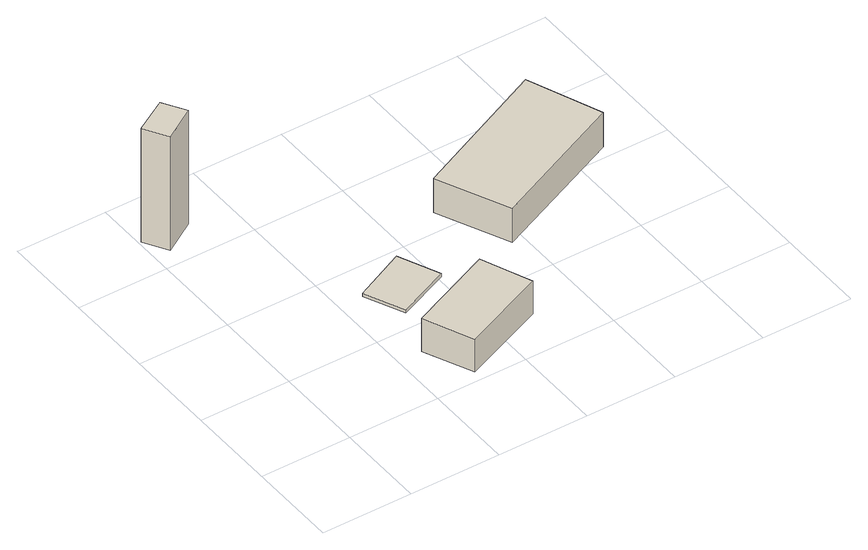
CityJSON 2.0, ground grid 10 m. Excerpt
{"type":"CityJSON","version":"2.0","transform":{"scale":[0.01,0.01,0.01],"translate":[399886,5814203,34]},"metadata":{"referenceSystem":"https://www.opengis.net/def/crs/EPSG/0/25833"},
"CityObjects":{
"building1":{"type":"Building","attributes":{"Gemeindeschluessel":"11000009","BezugspunktDach":"2200","function":"31001_2000","measuredHeight":13.8,"storeysAboveGround":1},"address":[{"country":"Germany","locality":"Berlin","thoroughfareNumber":"4 (3)","thoroughfareName":"An der Wuhlheide"}],"geometry":[{"type":"Solid","lod":"1","boundaries":[[[[0,1,2,3]],[[4,5,6,7]],[[4,7,3,2]],[[5,4,2,1]],[[6,5,1,0]],[[7,6,0,3]]]]}]},
"building2":{"type":"Building","attributes":{"Gemeindeschluessel":"11000009","BezugspunktDach":"2200","function":"31001_2000","measuredHeight":4.33,"storeysAboveGround":1},"address":[{"country":"Germany","locality":"Berlin","thoroughfareNumber":"4 (1)","thoroughfareName":"An der Wuhlheide"}],"geometry":[{"type":"Solid","lod":"1","boundaries":[[[[8,9,10,11,12]],[[13,14,15,16,17]],[[13,17,12,11]],[[14,13,11,10]],[[15,14,10,9]],[[16,15,9,8]],[[17,16,8,12]]]]}]},
"building3":{"type":"Building","attributes":{"Gemeindeschluessel":"11000009","BezugspunktDach":"2200","function":"31001_2000","measuredHeight":0.407,"storeysAboveGround":1},"address":[{"country":"Germany","locality":"Berlin","thoroughfareNumber":"4 (2)","thoroughfareName":"An der Wuhlheide"}],"geometry":[{"type":"Solid","lod":"1","boundaries":[[[[18,19,20,21]],[[22,23,24,25]],[[22,25,21,20]],[[23,22,20,19]],[[24,23,19,18]],[[25,24,18,21]]]]}]},
"building4":{"type":"Building","attributes":{"Gemeindeschluessel":"11000009","BezugspunktDach":"2200","function":"31001_2000","measuredHeight":4.6,"storeysAboveGround":1},"address":[{"country":"Germany","locality":"Berlin","thoroughfareNumber":"4","thoroughfareName":"An der Wuhlheide"}],"geometry":[{"type":"Solid","lod":"1","boundaries":[[[[26,27,28,29]],[[30,31,32,33]],[[30,33,29,28]],[[31,30,28,27]],[[32,31,27,26]],[[33,32,26,29]]]]}]}
},
"vertices":[
[182,3201,1446],[541,3422,1446],[387,3671,1446],[26,3460,1446],[387,3671,66],[541,3422,66],[182,3201,66],[26,3460,66],
[1490,98,488],[2418,488,488],[2305,762,488],[2193,1035,488],[1252,633,488],[2193,1035,88],[2305,762,88],[2418,488,88],[1490,98,88],[1252,633,88],
[1453,1176,127],[2026,1421,127],[1827,1869,127],[1256,1605,127],[1827,1869,86],[2026,1421,86],[1453,1176,86],[1256,1605,86],
[2865,1465,493],[4357,2129,493],[4036,2938,493],[2509,2245,493],[4036,2938,76],[4357,2129,76],[2865,1465,76],[2509,2245,76]
]}
